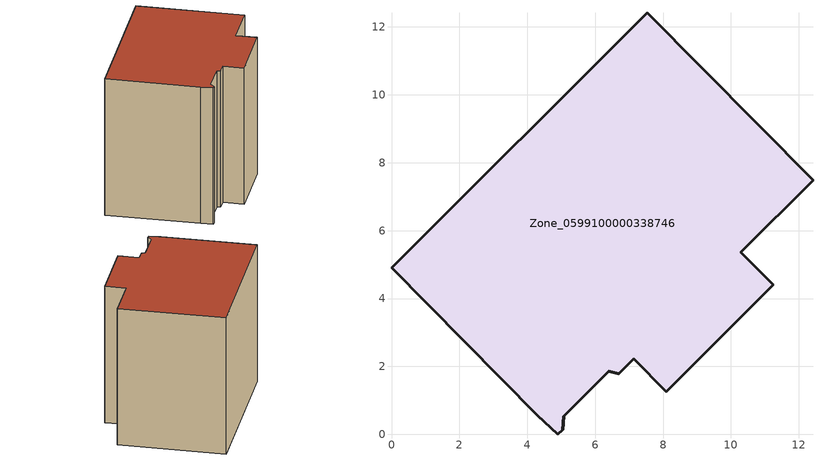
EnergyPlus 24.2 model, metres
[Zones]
Zone_0599100000338746
 floor ground (C_G): 6.69,1.78 6.4,1.85 5.08,0.53 5.04,0.14 4.9,0 4.3,0.56 0,4.91 7.53,12.42 12.42,7.49 10.29,5.37 11.25,4.4 8.09,1.25 7.13,2.22 z0
 wall outside (C_F): 4.3,0.56 4.9,0 5.04,0.14 5.08,0.53 6.4,1.85 6.69,1.78 7.13,2.22 8.09,1.25 11.25,4.4 10.29,5.37 12.42,7.49 7.53,12.42 0,4.91 4.3,0.56 z0:9.5
 roof outside (C_R): 6.4,1.85 6.69,1.78 7.13,2.22 8.09,1.25 11.25,4.4 10.29,5.37 12.42,7.49 7.53,12.42 0,4.91 4.3,0.56 4.9,0 5.04,0.14 5.08,0.53 z9.5
[BUILDING]
Pand.0599100000338746: North Axis=0; Terrain=City; Loads Convergence Tolerance Value=0.04; Temperature Convergence Tolerance Value=0.4; Solar Distribution=FullExterior; Maximum Number of Warmup Days=25; Minimum Number of Warmup Days=1
[Site:Location]
Rotterdam.The.Hague.AP_ZH_NLD Design_Conditions: Latitude=51.96; Longitude=4.45; Time Zone=1; Elevation=-4.5
[SITE:GROUNDTEMPERATURE:BUILDINGSURFACE]
18, 18, 18, 18, 18, 18, 18, 18, 18, 18, 18, 18
[MATERIAL] Thermal Absorptance=0.9; Solar Absorptance=0.7; Visible Absorptance=0.7
Name | Roughness | Thickness | Conductivity | Density | Specific Heat
G.TI.1946 | MediumSmooth | 0.15 | 1 | 540 | 1210
F.TI.1946 | Rough | 0.3 | 0.857143 | 1920 | 840
R.TI.1946 | MediumRough | 0.2 | 0.1 | 1500 | 1000
[CONSTRUCTION]
C_G: G.TI.1946
C_F: F.TI.1946
C_R: R.TI.1946
[ZONE]
Zone_0599100000338746: Type=1; Multiplier=1; Ceiling Height=Autocalculate; Volume=Autocalculate; Floor Area=autocalculate; Part of Total Floor Area=Yes
[ZONEINFILTRATION:DESIGNFLOWRATE]
Infil_Zone_0599100000338746: Zone or ZoneList or Space or SpaceList=Zone_0599100000338746; Schedule=AlwaysOn; Design Flow Rate Calculation Method=Flow/Area; Flow Rate per Floor Area=0.003; Constant Term Coefficient=1; Temperature Term Coefficient=0; Velocity Term Coefficient=0; Velocity Squared Term Coefficient=0
[HVACTEMPLATE:ZONE:IDEALLOADSAIRSYSTEM]
Zone_0599100000338746: Maximum Heating Supply Air Temperature=50; Minimum Cooling Supply Air Temperature=13; Maximum Heating Supply Air Humidity Ratio=0.0156; Minimum Cooling Supply Air Humidity Ratio=0.0077; Heating Limit=NoLimit; Cooling Limit=NoLimit; Dehumidification Control Type=ConstantSensibleHeatRatio; Cooling Sensible Heat Ratio=0.7; Dehumidification Setpoint=60; Humidification Control Type=None; Humidification Setpoint=30; Outdoor Air Method=None; Outdoor Air Flow Rate per Person=0.00944; Outdoor Air Flow Rate per Zone Floor Area=0; Outdoor Air Flow Rate per Zone=0; Demand Controlled Ventilation Type=None; Outdoor Air Economizer Type=NoEconomizer; Heat Recovery Type=None; Sensible Heat Recovery Effectiveness=0.7; Latent Heat Recovery Effectiveness=0.65
[ZONECONTROL:THERMOSTAT]
ThermostatControl_Zone_0599100000338746: Zone or ZoneList=Zone_0599100000338746; Control Type Schedule=DualSetpointControlType; Control 1=Thermostat_Zone_0599100000338746; Temperature Difference Between Cutout And Setpoint=0
[THERMOSTATSETPOINT:DUALSETPOINT]
Thermostat_Zone_0599100000338746: Heating Setpoint Temperature Schedule=HeatingSetpoint_Zone_0599100000338746; Cooling Setpoint Temperature Schedule=CoolingSetpoint_Zone_0599100000338746
[SCHEDULE:COMPACT]
HeatingSetpoint_Zone_0599100000338746: Through: 12/31, For: AllDays, Until: 24:00, 21
CoolingSetpoint_Zone_0599100000338746: Through: 12/31, For: AllDays, Until: 24:00, 24
DualSetpointControlType: Through: 12/31, For: AllDays, Until: 24:00, 4
AlwaysOn: Through: 12/31, For: AllDays, Until: 24:00, 1
